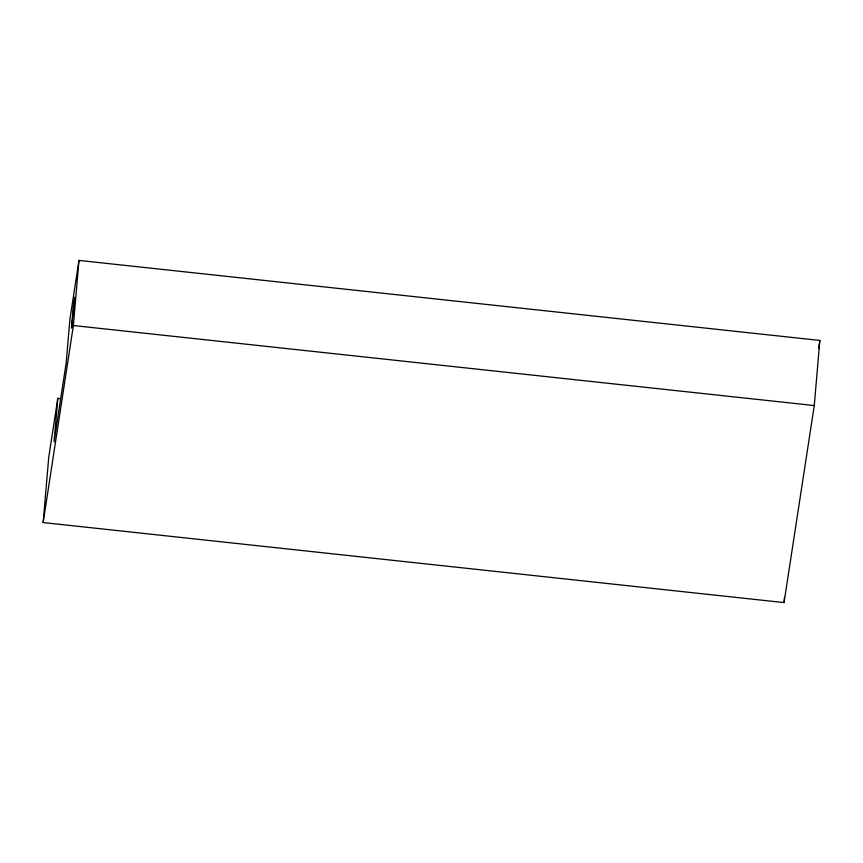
<?xml version="1.0" encoding="UTF-8"?>
<svg xmlns="http://www.w3.org/2000/svg" width="863" height="863" viewBox="0 0 863 863"><rect width="100%" height="100%" fill="white"/><g stroke="black" fill="none" stroke-linecap="round" stroke-linejoin="round"><path stroke-width="1.29" d="M57.799 398.328L54.078 441.737L66.171 362.924L69.892 319.515L78.965 260.41L819.85 340.443L814.273 405.556L784.036 602.59L43.15 522.557L48.727 457.444L57.799 398.328L60.442 398.62M43.15 522.557L73.377 325.524L78.965 260.41M784.036 602.59L784.499 597.272M818.62 348.425L819.85 340.443M73.377 325.524L814.273 405.556M73.377 306.365L71.521 328.069L74.779 297.271L73.377 306.365"/></g></svg>
